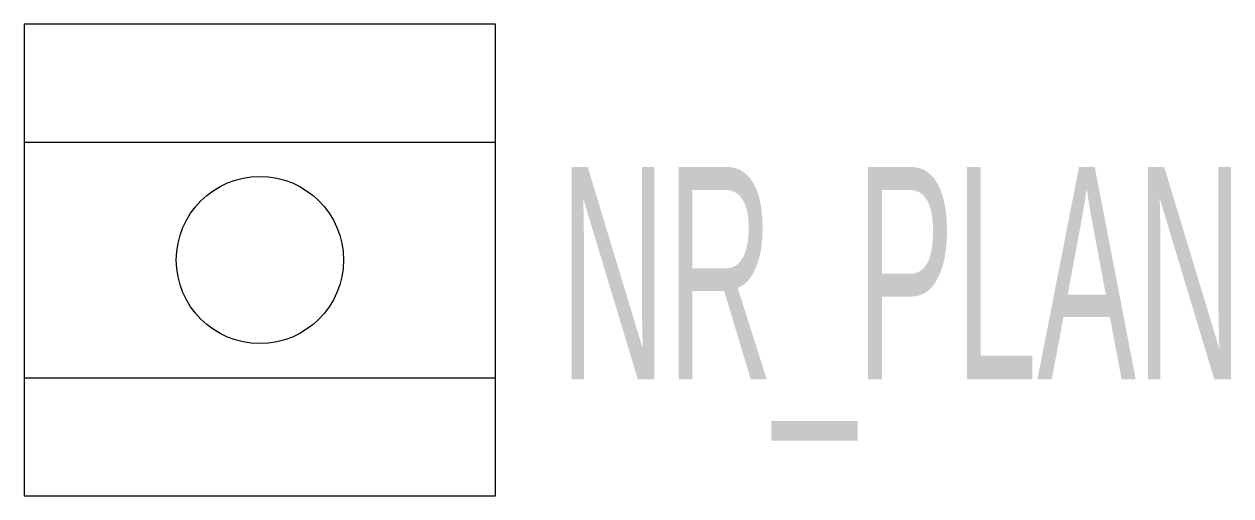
# Model space of a CAD drawing. Header units: millimetres. Extents: x 0 to 1024, y 0 to 400.
import ezdxf

# ---------------------------------------------------------------- set-up
doc = ezdxf.new("R2010")
doc.units = ezdxf.units.MM
doc.header["$LTSCALE"] = 0.25
doc.layers.get('0').update_dxf_attribs({"color": 252})
doc.styles.add('Opisest3', font='arial.ttf', dxfattribs={"width": 0.5})

msp = doc.modelspace()

# ---------------------------------------------------------------- linework, layer by layer
for p, q in [((0, 300), (400, 300)), ((0, 100), (400, 100))]:
    msp.add_line(p, q)
msp.add_lwpolyline([(0, 0), (400, 0), (400, 400), (0, 400)], close=True)
msp.add_circle((200, 200), 70.9)

# ---------------------------------------------------------------- texts
at = {"style": 'Opisest3', "width": 0.5, "flags": 8}
msp.add_attdef('NR_PLAN', (454.2, 98.9), 'xx', height=180, dxfattribs=at)

doc.saveas('drawing.dxf')
